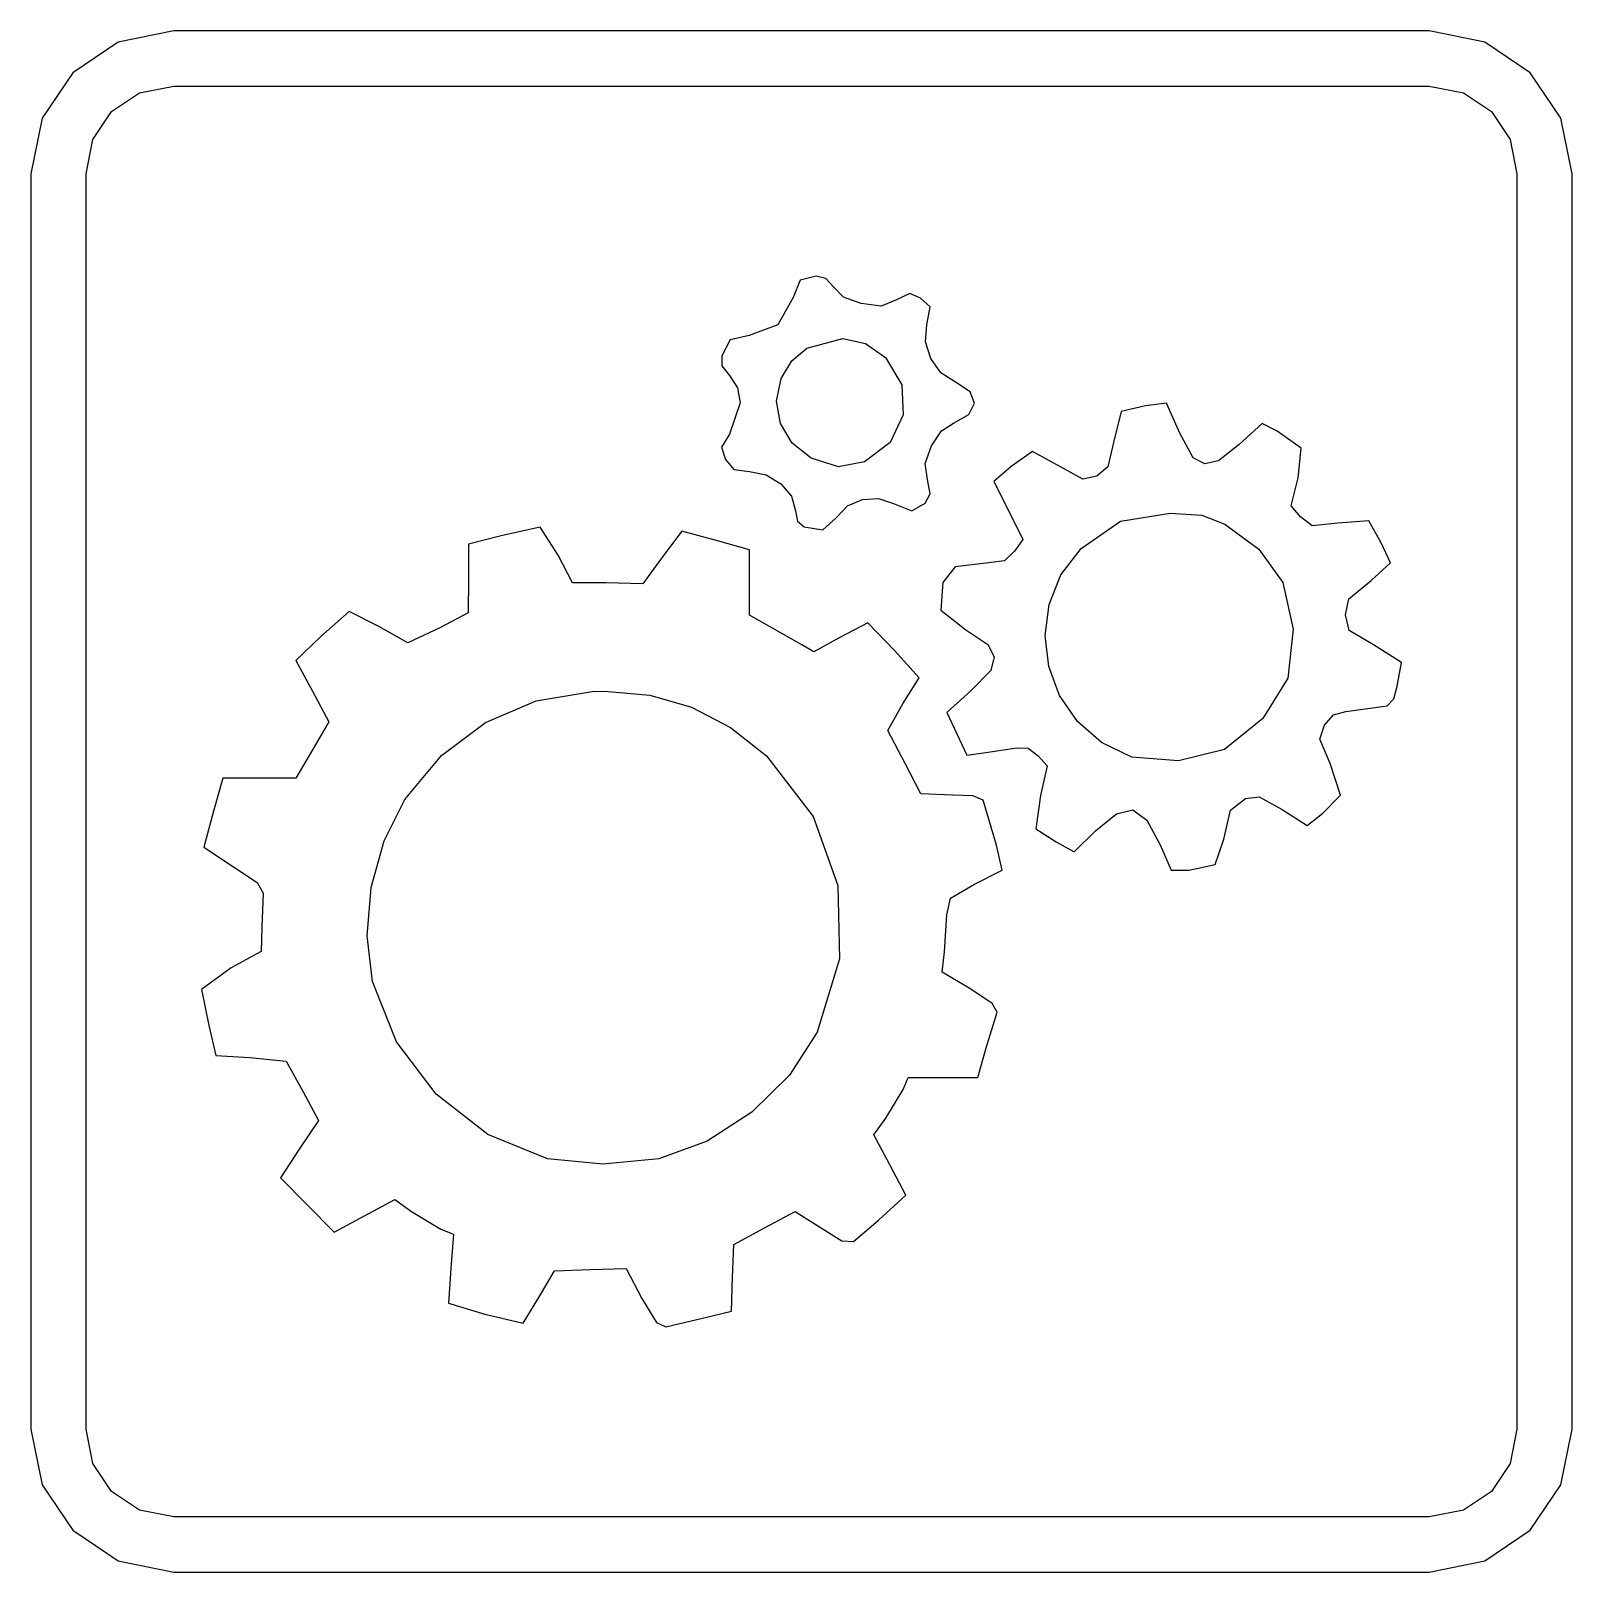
# Model space of a CAD drawing. Extents: x 9.5 to 62.7, y 9.5 to 62.7.
import ezdxf

# ---------------------------------------------------------------- set-up
doc = ezdxf.new("R2010")
doc.units = 0
doc.layers.add('Layer_1', color=7, linetype='CONTINUOUS')

msp = doc.modelspace()

# ---------------------------------------------------------------- linework, layer by layer
at = {"layer": 'Layer_1', "color": 7}
for points in [[(14.472708, 62.70625), (12.55753, 62.317545), (10.990024, 61.258864), (9.931344, 59.691359), (9.542639, 57.776181), (9.542639, 14.472708), (9.931344, 12.55754), (10.990024, 10.990033), (12.55753, 9.931347), (14.472708, 9.542639), (57.776181, 9.542639), (59.691359, 9.931347), (61.258864, 10.990033), (62.317545, 12.55754), (62.70625, 14.472708), (62.70625, 57.776181), (62.317545, 59.691359), (61.258864, 61.258864), (59.691359, 62.317545), (57.776181, 62.70625), (14.472708, 62.70625), (14.472708, 62.70625)], [(14.472708, 60.80125), (57.776181, 60.80125), (58.962243, 60.566381), (59.922844, 59.922844), (60.566381, 58.962243), (60.80125, 57.776181), (60.80125, 14.472708), (60.566381, 13.286654), (59.922844, 12.326052), (58.962243, 11.68251), (57.776181, 11.447639), (14.472708, 11.447639), (13.286646, 11.68251), (12.326044, 12.326052), (11.682508, 13.286654), (11.447639, 14.472708), (11.447639, 57.776181), (11.682508, 58.962243), (12.326044, 59.922844), (13.286646, 60.566381), (14.472708, 60.80125), (14.472708, 60.80125)], [(36.627153, 54.248403), (36.077185, 54.102458), (35.842222, 53.507569), (35.303896, 52.568038), (34.316458, 52.193472), (33.667912, 52.048726), (33.372778, 51.496736), (33.380246, 51.152362), (33.637361, 50.817639), (33.912505, 50.398096), (34.003989, 49.875415), (33.637361, 48.797986), (33.369726, 48.346425), (33.505069, 47.924861), (33.785806, 47.580128), (34.325278, 47.510347), (34.907206, 47.393563), (35.415811, 47.085741), (35.776025, 46.650673), (35.912778, 46.152153), (35.981067, 45.787917), (36.221458, 45.596528), (36.857307, 45.494835), (37.315069, 45.914028), (37.715412, 46.316948), (38.230315, 46.544249), (38.783689, 46.577707), (39.299444, 46.399097), (39.929034, 46.153197), (40.384236, 46.416736), (40.562696, 46.735837), (40.472431, 47.228125), (40.388844, 47.781832), (40.613542, 48.392292), (40.949842, 48.912729), (41.363194, 49.168403), (41.900073, 49.470413), (42.093313, 49.858615), (41.939132, 50.256694), (41.43375, 50.588333), (40.935514, 50.915153), (40.581099, 51.401099), (40.406065, 51.97455), (40.445972, 52.563889), (40.563581, 53.187268), (40.234306, 53.489931), (39.864719, 53.644256), (39.396458, 53.428194), (38.869964, 53.21338), (38.188194, 53.304722), (37.571204, 53.514758), (37.235694, 53.860347), (36.967966, 54.160232), (36.627153, 54.248403), (36.627153, 54.248403)], [(37.553194, 52.096458), (38.329054, 51.919743), (39.026042, 51.443819), (39.589338, 50.497738), (39.629963, 49.45754), (39.185624, 48.508693), (38.294028, 47.836667), (37.396466, 47.665426), (36.459583, 47.968958), (35.807287, 48.48285), (35.396253, 49.164501), (35.25671, 49.934092), (35.418889, 50.711806), (35.795482, 51.320417), (36.306125, 51.760997), (37.553194, 52.096458), (37.553194, 52.096458)], [(48.709792, 49.865139), (47.986597, 49.768125), (47.14875, 49.574097), (46.884167, 48.506944), (46.692104, 47.66392), (46.310903, 47.342778), (45.82908, 47.241033), (45.058542, 47.669097), (44.097222, 48.198264), (43.356389, 47.677917), (42.756667, 47.166389), (43.259375, 46.160972), (43.762083, 45.164375), (43.471042, 44.758681), (43.125808, 44.427455), (42.589097, 44.352986), (41.422741, 44.22342), (41.001597, 43.682708), (40.924548, 42.726436), (41.795347, 42.051111), (42.55627, 41.543974), (42.765486, 41.11625), (42.657258, 40.647376), (41.980556, 39.952083), (41.133889, 39.193611), (41.486667, 38.452778), (41.830625, 37.720764), (42.483264, 37.808958), (43.550417, 37.976528), (43.943768, 37.958853), (44.282431, 37.703125), (44.599931, 37.359167), (44.370625, 36.327292), (44.211875, 35.180764), (44.908611, 34.730972), (45.534792, 34.387014), (46.266806, 35.110208), (46.992022, 35.704282), (47.554728, 35.832387), (48.031303, 35.478134), (48.498125, 34.625139), (48.877361, 33.760833), (49.485903, 33.760833), (50.394304, 33.951722), (50.694167, 34.827986), (50.919884, 35.821072), (51.435, 36.230278), (51.91067, 36.288979), (52.705, 35.851042), (53.569306, 35.295417), (54.107292, 35.71875), (54.715833, 36.344931), (54.354236, 37.438542), (54.002468, 38.270929), (54.169028, 38.761458), (54.470278, 39.1115), (54.901042, 39.228889), (56.326126, 39.428693), (56.553627, 39.666223), (56.67375, 40.102014), (56.814861, 40.922222), (55.853542, 41.530764), (55.01671, 42.02318), (54.892222, 42.562639), (54.998056, 43.118264), (55.774167, 43.744444), (56.444444, 44.361806), (56.118125, 45.049722), (55.694792, 45.808194), (54.627639, 45.72), (53.742041, 45.634648), (53.34, 45.940486), (53.013681, 46.319722), (53.251806, 47.289861), (53.364009, 48.312302), (52.528611, 48.895), (52.017083, 49.159583), (51.223333, 48.436389), (50.506242, 47.871154), (50.032708, 47.766111), (49.629931, 47.981332), (49.177222, 48.833264), (48.709792, 49.865139), (48.709792, 49.865139)], [(48.842083, 46.063958), (49.928569, 46.000149), (50.720625, 45.693542), (51.898481, 44.828753), (52.722639, 43.682708), (53.085025, 42.065812), (52.899028, 40.375417), (52.037802, 38.991654), (50.711806, 37.923611), (49.127288, 37.522599), (47.519167, 37.659028), (46.474461, 38.162731), (45.639718, 38.887488), (45.028019, 39.779327), (44.65244, 40.784273), (44.526062, 41.848356), (44.661963, 42.917602), (45.073221, 43.938039), (45.772917, 44.855694), (47.125744, 45.79059), (48.842083, 46.063958), (48.842083, 46.063958)], [(27.110972, 45.587708), (25.805694, 45.296667), (24.641528, 45.005625), (24.641528, 43.815), (24.632708, 42.633194), (23.644931, 42.112847), (22.5425, 41.601319), (21.545903, 42.165764), (20.522847, 42.677292), (19.543889, 41.812986), (18.679583, 40.983958), (19.252847, 39.934444), (19.826111, 38.876111), (19.252847, 37.905972), (18.688403, 36.927014), (17.427222, 36.927014), (16.166042, 36.927014), (15.848542, 35.789306), (15.513403, 34.554583), (16.527639, 33.866667), (17.345712, 33.333038), (17.550694, 32.967083), (17.515417, 31.802917), (17.488958, 30.947431), (16.457083, 30.391806), (15.434028, 29.642153), (15.680972, 28.398611), (15.919097, 27.366736), (17.100903, 27.296181), (18.353264, 27.163889), (18.935347, 26.105556), (19.464514, 25.117778), (18.803056, 24.13), (18.150417, 23.142222), (19.076458, 22.207361), (20.0025, 21.2725), (21.052014, 21.836944), (22.101528, 22.401389), (22.674792, 21.978056), (23.689028, 21.378333), (24.121181, 21.201944), (24.032986, 20.011319), (23.944792, 18.820694), (25.197153, 18.441458), (26.520069, 18.132778), (27.102153, 19.076458), (27.604861, 19.940764), (28.839583, 19.984861), (30.074306, 20.020139), (30.621111, 18.979444), (31.120779, 18.150847), (31.450139, 18.009306), (32.711319, 18.309167), (33.707917, 18.547292), (33.743194, 19.702639), (33.787292, 20.849167), (34.845625, 21.422431), (35.903958, 21.986875), (36.565417, 21.572361), (37.517917, 20.972639), (37.915663, 20.945571), (38.770278, 21.669375), (39.722778, 22.551319), (39.175972, 23.592014), (38.620347, 24.623889), (39.034861, 25.197153), (39.625764, 26.19375), (39.802153, 26.608264), (41.001597, 26.608264), (42.201042, 26.608264), (42.492083, 27.631319), (42.871319, 28.857222), (42.697924, 29.153031), (41.962917, 29.650972), (40.975139, 30.241875), (41.054514, 30.938611), (41.142708, 32.217431), (41.262712, 32.785451), (42.095208, 33.275764), (43.047708, 33.752014), (42.844861, 34.616319), (42.391658, 36.168906), (42.033763, 36.320371), (41.336736, 36.344931), (40.243125, 36.389028), (39.696319, 37.438542), (39.105417, 38.57625), (39.625764, 39.519931), (40.181389, 40.384236), (39.334722, 41.336736), (38.4175, 42.289236), (37.447361, 41.786528), (36.547778, 41.283819), (36.133264, 41.530764), (35.022014, 42.165764), (34.334097, 42.553819), (34.334097, 43.673889), (34.334097, 44.802778), (33.231667, 45.120278), (31.996944, 45.446597), (31.300208, 44.520556), (30.647569, 43.629792), (29.386389, 43.665069), (28.222222, 43.665069), (27.737153, 44.626389), (27.110972, 45.587708), (27.110972, 45.587708)], [(29.333472, 39.925625), (30.889732, 39.794413), (32.333626, 39.380803), (33.673121, 38.681774), (34.916181, 37.694306), (36.531058, 35.612529), (37.378641, 33.230888), (37.431556, 30.699706), (36.662431, 28.169306), (35.707748, 26.687422), (34.406064, 25.405306), (32.867755, 24.41158), (31.203194, 23.794861), (29.275132, 23.610432), (27.357917, 23.803681), (25.306814, 24.643349), (23.528152, 26.032656), (22.156247, 27.835444), (21.325417, 29.915556), (21.141782, 31.494428), (21.283475, 33.154985), (21.726156, 34.765689), (22.445486, 36.195), (23.702647, 37.711236), (25.223359, 38.852838), (26.969094, 39.595973), (28.901319, 39.916806), (29.333472, 39.925625), (29.333472, 39.925625)]]:
    msp.add_lwpolyline(points, dxfattribs=at)

doc.saveas('drawing.dxf')
